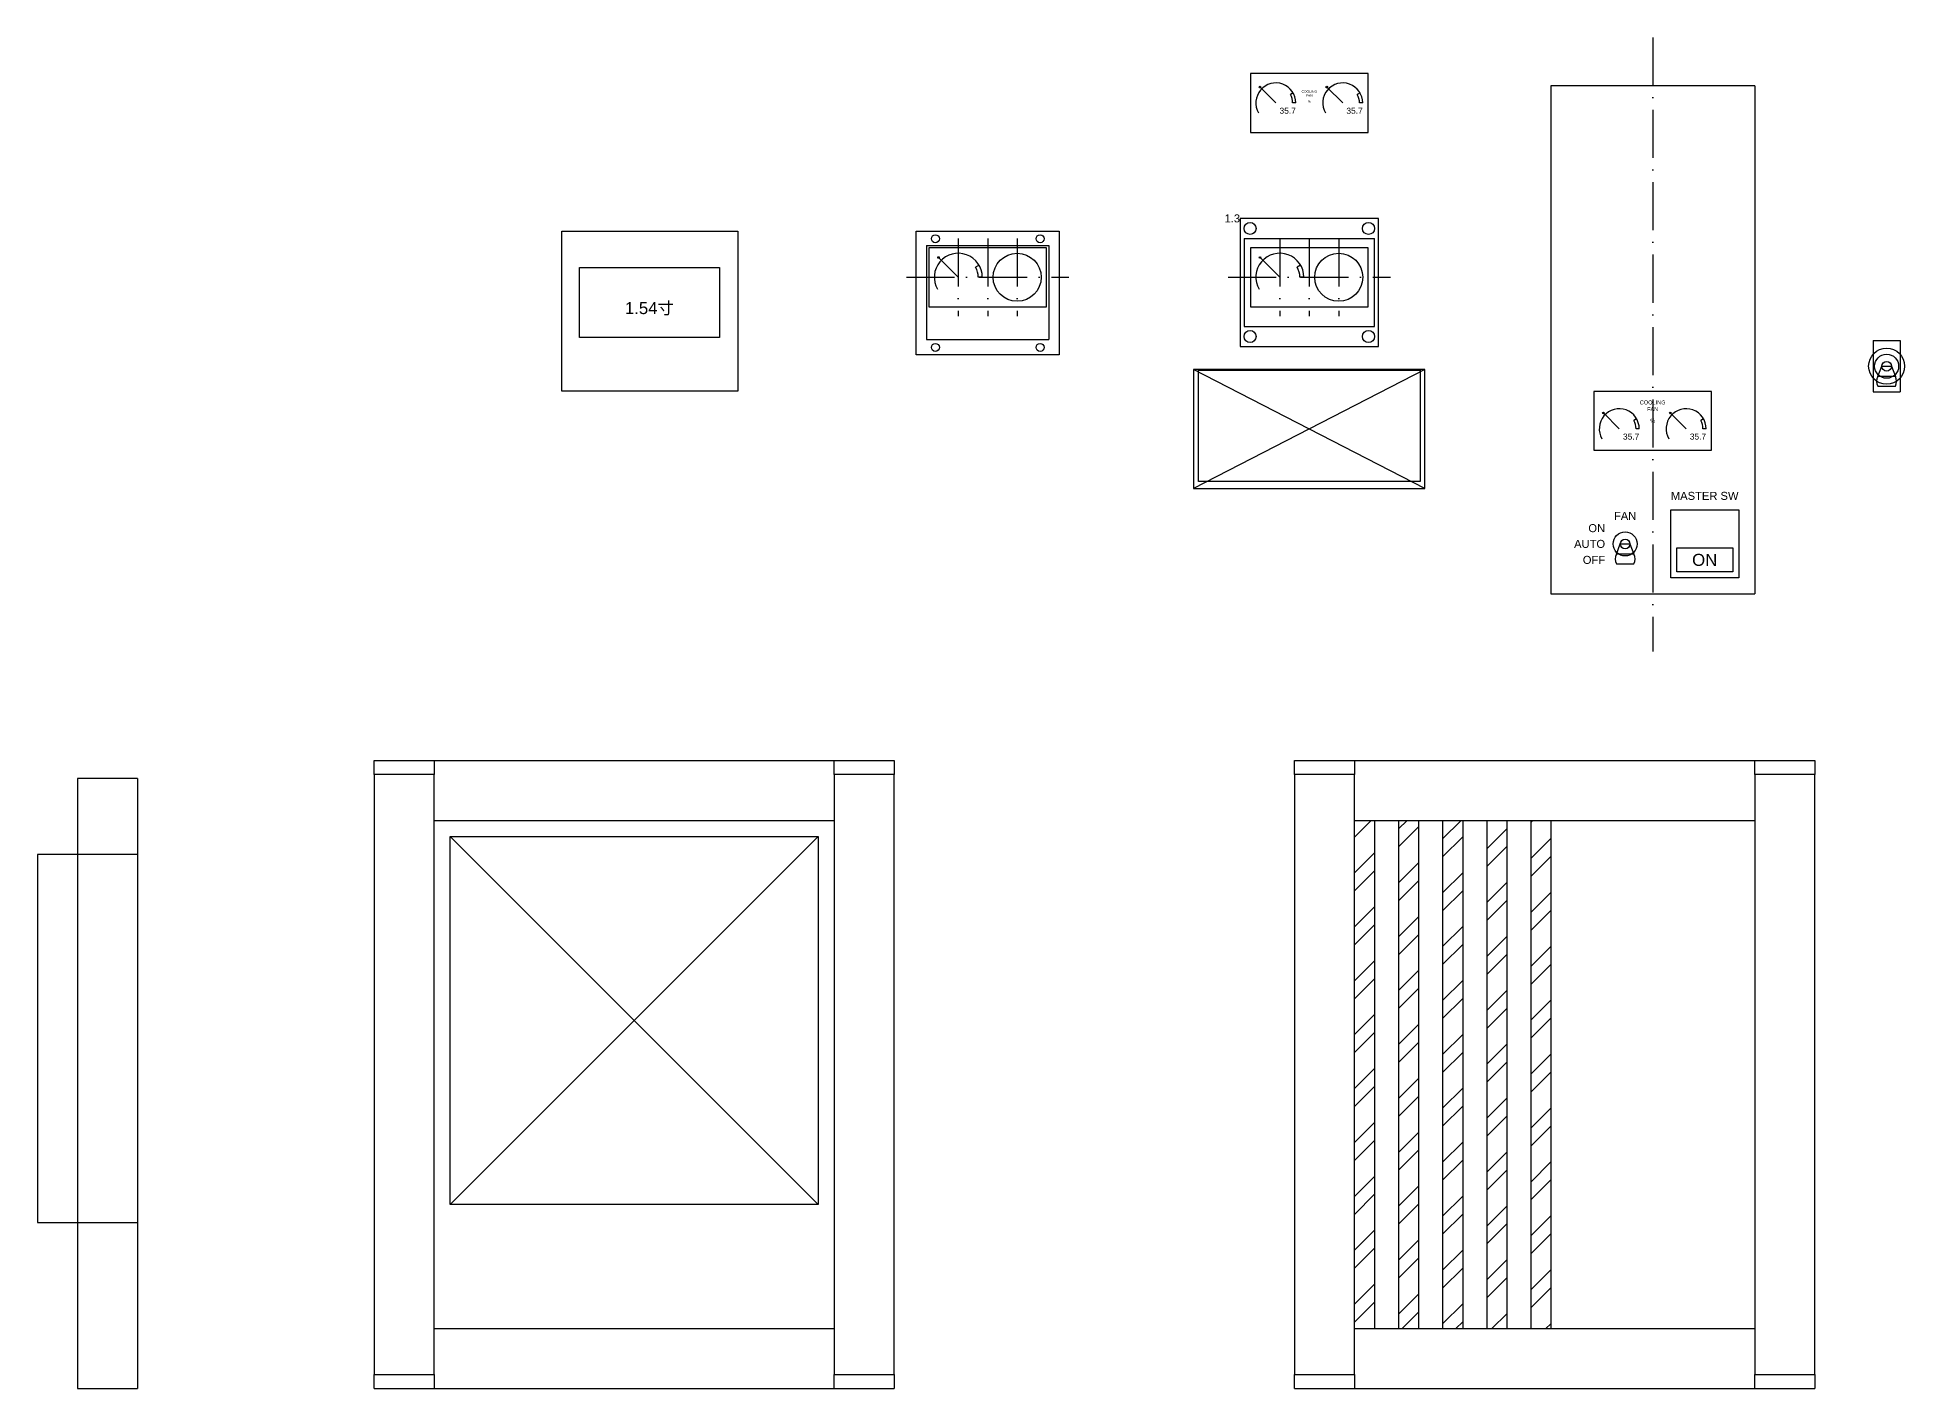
# Model space of a CAD drawing. Header units: millimetres. Extents: x -987 to 1917, y -167 to 2253.
# Drawn here: x 242.5 to 709.3, y 1116.4 to 1454.1 of the extents above; entities that cross this region are included whole.
import ezdxf

# ---------------------------------------------------------------- set-up
doc = ezdxf.new("R2010")
doc.units = ezdxf.units.MM
doc.linetypes.add('ACAD_ISO10W100', pattern=[18, 12, -3, 0, -3])
for name, color, linetype in [('其它支撑件', 7, 'Continuous'), ('前面板', 7, 'Continuous'), ('显卡', 7, 'Continuous'), ('铝型材', 7, 'Continuous')]:
    doc.layers.add(name, color=color, linetype=linetype)
doc.styles.get("Standard").update_dxf_attribs({"font": 'arial.ttf'})

msp = doc.modelspace()

# ---------------------------------------------------------------- hatches: boundary and pattern name
at = {"layer": '其它支撑件'}
h = msp.add_hatch(dxfattribs=at)
h.set_pattern_fill('ANSI32', color=256)
h.paths.add_polyline_path([(576.772, 1258.42), (571.772, 1258.42), (571.772, 1131.42), (576.772, 1131.42)])
h.paths.add_polyline_path([(587.772, 1258.42), (582.772, 1258.42), (582.772, 1131.42), (587.772, 1131.42)])
h.paths.add_polyline_path([(598.772, 1258.42), (593.772, 1258.42), (593.772, 1131.42), (598.772, 1131.42)])
h.paths.add_polyline_path([(609.772, 1258.42), (604.772, 1258.42), (604.772, 1131.42), (609.772, 1131.42)])
h.paths.add_polyline_path([(620.772, 1258.42), (615.772, 1258.42), (615.772, 1131.42), (620.772, 1131.42)])

# ---------------------------------------------------------------- linework, layer by layer
for p, q in [((576.772, 1258.42), (576.772, 1131.42)), ((582.772, 1258.42), (582.772, 1131.42)), ((587.772, 1258.42), (587.772, 1131.42)), ((593.772, 1258.42), (593.772, 1131.42)), ((598.772, 1258.42), (598.772, 1131.42)), ((604.772, 1258.42), (604.772, 1131.42)), ((609.772, 1258.42), (609.772, 1131.42)), ((615.772, 1258.42), (615.772, 1131.42)), ((620.772, 1258.42), (620.772, 1131.42))]:
    msp.add_line(p, q, dxfattribs=at)
at = {"layer": '前面板', "color": 114, "linetype": 'ACAD_ISO10W100', "true_color": 0x139b48}
for p, q in [((646.272, 1454.099), (646.272, 1300.638)), ((472.701, 1403.818), (472.701, 1384.467)), ((480.056, 1403.818), (480.056, 1384.467)), ((487.411, 1403.818), (487.411, 1384.467)), ((553.074, 1403.818), (553.074, 1384.467)), ((560.429, 1403.818), (560.429, 1384.467)), ((567.784, 1403.818), (567.784, 1384.467)), ((459.781, 1394.143), (500.332, 1394.143)), ((540.153, 1394.143), (580.705, 1394.143))]:
    msp.add_line(p, q, dxfattribs=at)
at = {"layer": '前面板'}
for p, q in [((575.139, 1445.055), (545.719, 1445.055)), ((545.719, 1445.055), (545.719, 1430.355)), ((575.139, 1430.355), (575.139, 1445.055)), ((552.074, 1437.705), (548.114, 1441.665)), ((556.404, 1440.205), (555.725, 1439.782)), ((557.074, 1437.705), (556.274, 1437.705)), ((568.784, 1437.705), (564.824, 1441.665)), ((573.114, 1440.205), (572.435, 1439.782)), ((573.784, 1437.705), (572.984, 1437.705)), ((671.772, 1442.007), (620.772, 1442.007)), ((620.772, 1442.007), (620.772, 1315.007)), ((671.772, 1442.007), (671.772, 1315.007)), ((545.719, 1430.355), (575.139, 1430.355)), ((373.552, 1405.683), (417.552, 1405.683)), ((373.552, 1365.683), (373.552, 1405.683)), ((417.552, 1405.683), (417.552, 1365.683)), ((462.191, 1405.683), (497.921, 1405.683)), ((462.191, 1374.723), (462.191, 1405.683)), ((497.921, 1405.683), (497.921, 1374.723)), ((543.129, 1408.843), (543.129, 1376.843)), ((577.729, 1408.843), (543.129, 1408.843)), ((577.729, 1376.843), (577.729, 1408.843)), ((464.746, 1402.093), (495.366, 1402.093)), ((464.746, 1402.093), (464.746, 1378.623)), ((494.766, 1401.493), (465.346, 1401.493)), ((465.346, 1401.493), (465.346, 1386.793)), ((494.766, 1386.793), (494.766, 1401.493)), ((495.366, 1402.093), (495.366, 1378.623)), ((544.129, 1403.843), (576.729, 1403.843)), ((544.129, 1403.843), (544.129, 1381.843)), ((575.139, 1401.493), (545.719, 1401.493)), ((545.719, 1401.493), (545.719, 1386.793)), ((575.139, 1386.793), (575.139, 1401.493)), ((576.729, 1381.843), (576.729, 1403.843)), ((377.981, 1396.583), (412.981, 1396.583)), ((377.981, 1379.083), (377.981, 1396.583)), ((412.981, 1396.583), (412.981, 1379.083)), ((472.701, 1394.143), (467.752, 1399.092)), ((477.897, 1397.143), (477.031, 1396.643)), ((553.074, 1394.143), (548.124, 1399.092)), ((558.27, 1397.143), (557.404, 1396.643)), ((478.701, 1394.143), (477.701, 1394.143)), ((559.074, 1394.143), (558.074, 1394.143)), ((465.346, 1386.793), (494.766, 1386.793)), ((545.719, 1386.793), (575.139, 1386.793)), ((544.129, 1381.843), (576.729, 1381.843)), ((412.981, 1379.083), (377.981, 1379.083)), ((464.746, 1378.623), (495.366, 1378.623)), ((701.404, 1378.31), (708.104, 1378.31)), ((701.404, 1378.31), (701.404, 1365.51)), ((708.104, 1378.31), (708.104, 1365.51)), ((497.921, 1374.723), (462.191, 1374.723)), ((543.129, 1376.843), (577.729, 1376.843)), ((589.329, 1371.106), (531.529, 1371.106)), ((531.529, 1371.106), (531.529, 1341.346)), ((589.329, 1341.346), (531.529, 1371.106)), ((589.329, 1371.106), (531.529, 1341.346)), ((532.729, 1370.916), (588.129, 1370.916)), ((532.729, 1343.136), (532.729, 1370.916)), ((588.129, 1370.916), (588.129, 1343.136)), ((589.329, 1341.346), (589.329, 1371.106)), ((702.574, 1369.359), (703.554, 1371.91)), ((706.935, 1369.359), (702.574, 1369.359)), ((703.554, 1371.91), (705.954, 1371.91)), ((705.954, 1371.91), (706.935, 1369.359)), ((417.552, 1365.683), (373.552, 1365.683)), ((660.982, 1365.634), (631.562, 1365.634)), ((631.562, 1365.634), (631.562, 1350.934)), ((660.982, 1350.934), (660.982, 1365.634)), ((701.404, 1365.51), (708.104, 1365.51)), ((702.574, 1366.913), (706.935, 1366.913)), ((637.917, 1356.284), (633.957, 1360.244)), ((642.247, 1358.784), (641.568, 1358.361)), ((654.627, 1356.284), (650.667, 1360.244)), ((658.957, 1358.784), (658.278, 1358.361)), ((642.917, 1356.284), (642.117, 1356.284)), ((659.627, 1356.284), (658.827, 1356.284)), ((631.562, 1350.934), (660.982, 1350.934)), ((531.529, 1341.346), (589.329, 1341.346)), ((588.129, 1343.136), (532.729, 1343.136)), ((650.772, 1319.007), (650.772, 1336.007)), ((650.772, 1336.007), (667.772, 1336.007)), ((667.772, 1336.007), (667.772, 1319.007)), ((637.202, 1324.956), (638.183, 1327.507)), ((638.183, 1327.507), (640.583, 1327.507)), ((640.583, 1327.507), (641.563, 1324.956)), ((652.272, 1320.507), (652.272, 1326.507)), ((652.272, 1326.507), (666.272, 1326.507)), ((666.272, 1326.507), (666.272, 1320.507)), ((641.563, 1324.956), (637.202, 1324.956)), ((637.202, 1322.511), (641.563, 1322.511)), ((667.772, 1319.007), (650.772, 1319.007)), ((666.272, 1320.507), (652.272, 1320.507)), ((620.772, 1315.007), (671.772, 1315.007))]:
    msp.add_line(p, q, dxfattribs=at)
for centre, radius in [((548.114, 1441.665), 0.2), ((564.824, 1441.665), 0.2), ((545.629, 1406.343), 1.5), ((575.229, 1406.343), 1.5), ((466.961, 1403.783), 1), ((493.151, 1403.783), 1), ((467.752, 1399.092), 0.2), ((487.411, 1394.143), 6), ((548.124, 1399.092), 0.2), ((567.784, 1394.143), 6), ((466.961, 1376.623), 1), ((493.151, 1376.623), 1), ((545.629, 1379.343), 1.5), ((575.229, 1379.343), 1.5), ((704.754, 1371.91), 4.5), ((704.754, 1371.91), 3), ((704.754, 1371.91), 1.2), ((633.957, 1360.244), 0.2), ((650.667, 1360.244), 0.2), ((639.383, 1327.507), 3), ((639.383, 1327.507), 1.2)]:
    msp.add_circle(centre, radius, dxfattribs=at)
for centre, radius, start, end in [((552.074, 1437.705), 5, 0, 210), ((568.784, 1437.705), 5, 0, 210), ((552.074, 1437.705), 4.2, 0, 29.62837), ((568.784, 1437.705), 4.2, 0, 29.62837), ((472.701, 1394.143), 6, 0, 210), ((472.701, 1394.143), 5, 0, 30), ((553.074, 1394.143), 6, 0, 210), ((553.074, 1394.143), 5, 0, 30), ((704.754, 1368.136), 2.5, 150.72028, 209.27972), ((704.754, 1368.136), 2.5, 330.72028, 29.27972), ((637.917, 1356.284), 5, 0, 210), ((637.917, 1356.284), 4.2, 0, 29.62837), ((654.627, 1356.284), 5, 0, 210), ((654.627, 1356.284), 4.2, 0, 29.62837), ((639.383, 1323.734), 2.5, 150.72028, 209.27972), ((639.383, 1323.734), 2.5, 330.72028, 29.27972)]:
    msp.add_arc(centre, radius, start, end, dxfattribs=at)
at = {"layer": '显卡'}
for p, q in [((345.644, 1254.42), (437.644, 1162.42)), ((437.644, 1254.42), (345.644, 1162.42))]:
    msp.add_line(p, q, dxfattribs=at)
at = {"layer": '铝型材'}
for p, q in [((326.644, 1269.92), (326.644, 1273.42)), ((326.644, 1273.42), (341.644, 1273.42)), ((341.644, 1269.92), (326.644, 1269.92)), ((326.644, 1269.92), (326.644, 1119.92)), ((341.644, 1273.42), (341.644, 1269.92)), ((341.644, 1273.42), (441.644, 1273.42)), ((341.644, 1119.92), (341.644, 1269.92)), ((441.644, 1269.92), (441.644, 1273.42)), ((441.644, 1273.42), (456.644, 1273.42)), ((456.644, 1269.92), (441.644, 1269.92)), ((441.644, 1269.92), (441.644, 1119.92)), ((456.644, 1273.42), (456.644, 1269.92)), ((456.644, 1119.92), (456.644, 1269.92)), ((556.772, 1269.92), (556.772, 1273.42)), ((556.772, 1273.42), (571.772, 1273.42)), ((571.772, 1269.92), (556.772, 1269.92)), ((556.772, 1269.92), (556.772, 1119.92)), ((571.772, 1273.42), (571.772, 1269.92)), ((571.772, 1273.42), (671.772, 1273.42)), ((571.772, 1119.92), (571.772, 1269.92)), ((671.772, 1269.92), (671.772, 1273.42)), ((671.772, 1273.42), (686.772, 1273.42)), ((686.772, 1269.92), (671.772, 1269.92)), ((671.772, 1269.92), (671.772, 1119.92)), ((686.772, 1273.42), (686.772, 1269.92)), ((686.772, 1119.92), (686.772, 1269.92)), ((267.489, 1268.92), (252.489, 1268.92)), ((252.489, 1268.92), (252.489, 1116.42)), ((267.489, 1268.92), (267.489, 1116.42)), ((341.644, 1258.42), (441.644, 1258.42)), ((571.772, 1258.42), (671.772, 1258.42)), ((345.644, 1254.42), (437.644, 1254.42)), ((345.644, 1162.42), (345.644, 1254.42)), ((437.644, 1254.42), (437.644, 1162.42)), ((267.489, 1249.92), (242.489, 1249.92)), ((242.489, 1249.92), (242.489, 1157.92)), ((267.489, 1249.92), (267.489, 1157.92)), ((437.644, 1162.42), (345.644, 1162.42)), ((242.489, 1157.92), (267.489, 1157.92)), ((341.644, 1131.42), (441.644, 1131.42)), ((571.772, 1131.42), (671.772, 1131.42)), ((252.489, 1116.42), (267.489, 1116.42)), ((326.644, 1119.92), (341.644, 1119.92)), ((326.644, 1116.42), (326.644, 1119.92)), ((326.644, 1116.42), (341.644, 1116.42)), ((341.644, 1119.92), (341.644, 1116.42)), ((341.644, 1116.42), (441.644, 1116.42)), ((441.644, 1119.92), (456.644, 1119.92)), ((441.644, 1116.42), (441.644, 1119.92)), ((441.644, 1116.42), (456.644, 1116.42)), ((456.644, 1119.92), (456.644, 1116.42)), ((556.772, 1119.92), (571.772, 1119.92)), ((556.772, 1116.42), (556.772, 1119.92)), ((556.772, 1116.42), (571.772, 1116.42)), ((571.772, 1119.92), (571.772, 1116.42)), ((571.772, 1116.42), (671.772, 1116.42)), ((671.772, 1119.92), (686.772, 1119.92)), ((671.772, 1116.42), (671.772, 1119.92)), ((671.772, 1116.42), (686.772, 1116.42)), ((686.772, 1119.92), (686.772, 1116.42))]:
    msp.add_line(p, q, dxfattribs=at)

# ---------------------------------------------------------------- texts
at = {"layer": '前面板'}
for s, width, heights, insert, char_height, attachment_point in [('COOLING\\PFAN', 11.79335, [3.475], (560.429, 1440.072), 0.6, 5), ('%', 11.79335, [3.475], (560.429, 1438.062), 0.6, 5), ('35.7', 11.79335, [3.475], (557.074, 1436.507), 1.5, 3), ('35.7', 11.79335, [3.475], (573.784, 1436.507), 1.5, 3), ('\\pxt2;1.3', 9.31726, [0], (543.129, 1408.843), 2, 6), ('1.54{\\fSimSun|b0|i0|c134|p2;寸}', 39.87001, [8.132], (395.481, 1386.28), 3, 5), ('COOLING\\PFAN', 23.43382, [11.376], (646.272, 1362.027), 1, 5), ('%', 11.79335, [3.475], (646.272, 1358.284), 1, 5), ('35.7', 11.79335, [3.475], (642.917, 1355.086), 1.5, 3), ('35.7', 11.79335, [3.475], (659.627, 1355.086), 1.5, 3), ('MASTER SW', 23.58669, [5.264], (659.272, 1339.507), 2, 5), ('FAN', 9.31726, [0], (639.383, 1334.507), 2, 5), ('ON', 9.31726, [0], (634.383, 1331.44), 2, 6), ('AUTO', 9.31726, [0], (634.383, 1327.507), 2, 6), ('OFF', 9.31726, [0], (634.383, 1323.507), 2, 6), ('ON', 9.31726, [0], (659.272, 1323.507), 3, 5)]:
    msp.add_mtext_dynamic_manual_height_columns(s, width=width, gutter_width=12.5, heights=heights, dxfattribs=dict(at, insert=insert, char_height=char_height, attachment_point=attachment_point))

doc.saveas('drawing.dxf')
